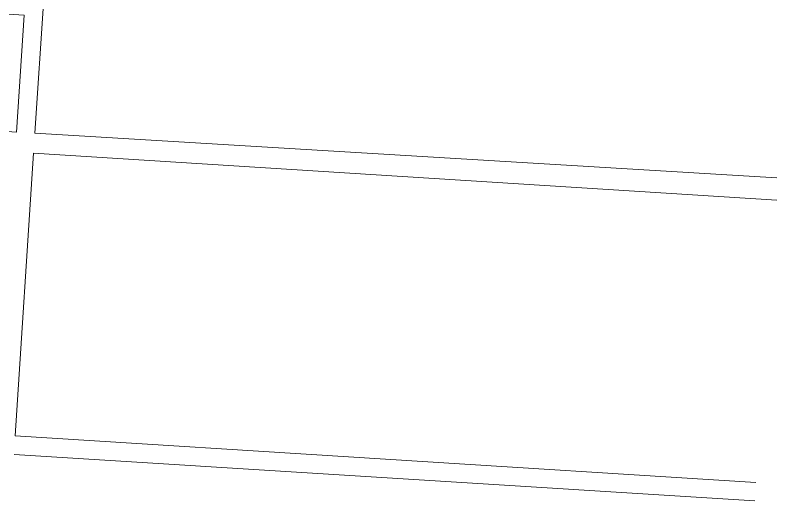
# Model space of a CAD drawing. Header units: millimetres. Extents: x 240 to 1364, y 11 to 1201.
# Drawn here: x 1031.7 to 1354.6, y 417.9 to 623.9 of the extents above; entities that cross this region are included whole.
import ezdxf

# ---------------------------------------------------------------- set-up
doc = ezdxf.new("R2010")
doc.units = ezdxf.units.MM
doc.layers.add('_LOTLINE', color=252, linetype='Continuous', lineweight=0)

msp = doc.modelspace()

# ---------------------------------------------------------------- linework, layer by layer
at = {"layer": '_LOTLINE'}
for p, q in [((1047.65, 690.03), (1040.1, 573.9)), ((892.1, 633.42), (1035.54, 623.92)), ((1032.26, 574.37), (1035.54, 623.92)), ((877.26, 583.7), (1032.26, 574.37)), ((1040.1, 573.9), (1354.6, 554.98)), ((1039.54, 565.39), (1031.75, 445.52)), ((1354.6, 545.4), (1039.54, 565.39)), ((1031.75, 445.52), (1345.69, 425.66)), ((1345.26, 417.91), (1031.24, 437.61))]:
    msp.add_line(p, q, dxfattribs=at)

doc.saveas('drawing.dxf')
